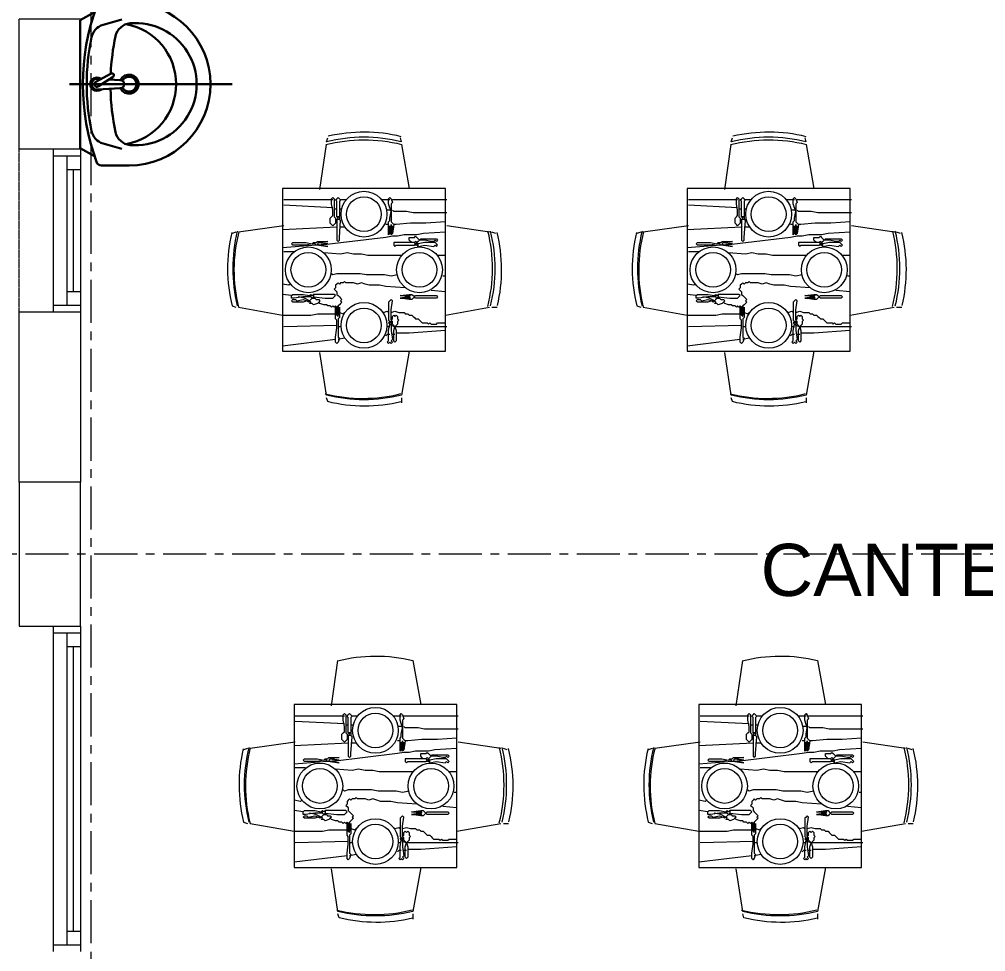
# Model space of a CAD drawing. Header units: millimetres. Extents: x 26027 to 581921, y 7230 to 233891.
# Drawn here: x 465586 to 469147, y 213980 to 217416 of the extents above; entities that cross this region are included whole.
import ezdxf

# ---------------------------------------------------------------- set-up
doc = ezdxf.new("R2010")
doc.units = ezdxf.units.MM
doc.header["$LTSCALE"] = 5
doc.linetypes.add('CENTER', pattern=[50.8, 31.75, -6.35, 6.35, -6.35])
doc.linetypes.add('HIDDEN2', pattern=[0.1875, 0.125, -0.0625])
for name, color, linetype, lineweight in [('Aluminum', 252, 'Continuous', 5), ('GE-ARCHITECTURAL_ELEMENTS', 8, 'Continuous', 30), ('Proj', 252, 'HIDDEN2', 5), ('SANIT', 252, 'Continuous', 5), ('Structure', 252, 'Continuous', 5), ('Walls', 252, 'Continuous', 5)]:
    doc.layers.add(name, color=color, linetype=linetype, lineweight=lineweight)
for name, color, linetype in [('axes', 252, 'Continuous'), ('PDF2_Geometry', 252, 'Continuous'), ('PDF_Text', 252, 'Continuous')]:
    doc.layers.add(name, color=color, linetype=linetype)
doc.styles.add('PDF Arial', font='arial.ttf')

# ---------------------------------------------------------------- blocks, each defined once
blk = doc.blocks.new('lav-manta 60')
at = {"layer": 'GE-ARCHITECTURAL_ELEMENTS'}
for p, q in [((0, 0.04), (0, -0.56)), ((-0.2658, -0.0529), (-0.2358, 0)), ((-0.2358, 0), (0.2358, 0)), ((0.2658, -0.0529), (0.2358, 0)), ((-0.015, -0.1473), (-0.0199, -0.064)), ((0.0274, -0.121), (-0.0078, -0.0673)), ((0.0389, -0.1142), (0.0087, -0.0575)), ((0.0191, -0.077), (0.0199, -0.064)), ((-0.3, -0.0789), (-0.3, -0.18)), ((-0.2185, -0.0841), (-0.2383, -0.1537)), ((0.015, -0.1473), (0.0174, -0.1057)), ((0.2185, -0.0841), (0.2383, -0.1537)), ((0.3, -0.0789), (0.3, -0.18))]:
    blk.add_line(p, q, dxfattribs=at)
for centre, radius, start, end in [((0, -0.8557), 0.8457, 70.1771, 109.8229), ((0, -0.8696), 0.8457, 78.1914, 101.8086), ((-0.28, -0.0789), 0.02, 109.8229, 180), ((-0.1608, -0.1006), 0.06, 101.8086, 164.0794), ((0, -0.0617), 0.025, 320.7474, 220.368), ((0, -0.0617), 0.02, 353.2671, 186.682), ((0, -0.0617), 0.00966, 25.4127, 215.9577), ((0.1608, -0.1006), 0.06, 15.9206, 78.1914), ((0.28, -0.0789), 0.02, 0, 70.1771), ((-0.1645, -0.189), 0.06, 102.0883, 174.8142), ((0, -0.9572), 0.8457, 91.1572, 102.0883), ((0, -0.9572), 0.8457, 88.5486, 88.844), ((0.0332, -0.1176), 0.00666, 210.6852, 30.6852), ((0, -0.9572), 0.8457, 77.9117, 87.4274), ((0.1645, -0.189), 0.06, 5.1858, 77.9117), ((0, -0.1282), 0.2252, 190.6097, 349.3903), ((0, -0.18), 0.035, 115.3106, 64.6894), ((0, -0.18), 0.0275, 117.1496, 62.8504), ((0, -0.1473), 0.015, 180, 0), ((0, -0.18), 0.3, 180, 0), ((0, -0.2039), 0.2252, 174.8142, 5.1858)]:
    blk.add_arc(centre, radius, start, end, dxfattribs=at)

msp = doc.modelspace()

# ---------------------------------------------------------------- linework, layer by layer
at = {"layer": 'Aluminum'}
for p, q in [((465710.8, 216938.3, 0), (465710.8, 216338.3, 0)), ((465810.8, 216938.3, 0), (465810.8, 216338.3, 0)), ((465710.8, 216913.3, 0), (465810.8, 216913.3, 0)), ((465760.8, 216913.3, 0), (465760.8, 216363.3, 0)), ((465760.8, 216863.3, 0), (465810.8, 216863.3, 0)), ((465785.8, 216413.3, 0), (465785.8, 216863.3, 0)), ((465760.8, 216413.3, 0), (465810.8, 216413.3, 0)), ((465710.8, 216363.3, 0), (465810.8, 216363.3, 0)), ((465710.8, 215180.3, 0), (465710.8, 213980.3, 0)), ((465710.8, 215155.3, 0), (465810.8, 215155.3, 0)), ((465760.8, 215155.3, 0), (465760.8, 214005.3, 0)), ((465810.8, 215180.3, 0), (465810.8, 213980.3, 0)), ((465760.8, 215105.3, 0), (465810.8, 215105.3, 0)), ((465785.8, 214055.3, 0), (465785.8, 215105.3, 0)), ((465760.8, 214055.3, 0), (465810.8, 214055.3, 0)), ((465710.8, 214005.3, 0), (465810.8, 214005.3, 0))]:
    msp.add_line(p, q, dxfattribs=at)
at = {"layer": 'axes', "linetype": 'CENTER', "lineweight": 0}
for p, q in [((465850.8, 120285.6, 2.4), (465850.8, 230891.1, 2.4)), ((484308.8, 215445.3, 0), (460683, 215445.3, 0))]:
    msp.add_line(p, q, dxfattribs=at)
at = {"layer": 'PDF2_Geometry', "lineweight": 5, "elevation": -2.4}
for points in [[(466715.5, 216954.5, -0.124036), (466994.1, 216955.4), (467022.7, 216793.4)], [(466989.3, 216979.2), (466993.5, 216964.7, 0.122576), (466717.7, 216964.9), (466722.5, 216979.2)], [(468207.1, 216954.5, -0.124036), (468485.7, 216955.4), (468514.3, 216793.4)], [(468480.9, 216979.2), (468485.1, 216964.7, 0.122576), (468209.3, 216964.9), (468214.1, 216979.2)], [(466368.8, 216630.2, 0.120122), (466369.9, 216359.8), (466384.2, 216355.1)], [(466394.7, 216633.6, 0.124036), (466393.8, 216355.1), (466555.8, 216326.5), (466574.8, 216326.5), (466603.4, 216326.5), (466632, 216326.5), (466660.6, 216326.5), (466684.4, 216331.2), (466713, 216331.2), (466732, 216331.2), (466751.1, 216331.2), (466755.9, 216336), (466760.6, 216331.2), (466765.4, 216336), (466779.7, 216331.2), (466784.4, 216336)], [(467860.4, 216630.2, 0.120122), (467861.5, 216359.8), (467875.8, 216355.1)], [(467886.3, 216633.6, 0.124036), (467885.4, 216355.1), (468047.3, 216326.5), (468066.4, 216326.5), (468095, 216326.5), (468123.6, 216326.5), (468152.2, 216326.5), (468176, 216331.2), (468204.6, 216331.2), (468223.6, 216331.2), (468242.7, 216331.2), (468247.5, 216336), (468252.2, 216331.2), (468257, 216336), (468271.3, 216331.2), (468276, 216336)], [(467022.7, 216193.1), (466994.1, 216031.1, -0.122576), (466717.7, 216031.1), (466693.9, 216188.3)], [(468514.3, 216193.1), (468485.7, 216031.1, -0.122576), (468209.3, 216031.1), (468185.5, 216188.3)], [(466992.9, 216006.2, -0.120122), (466722.5, 216007.3), (466717.7, 216021.6)], [(468484.5, 216006.2, -0.120122), (468214.1, 216007.3), (468209.3, 216021.6)], [(466757.9, 215052.1, -0.124036), (467036.5, 215053), (467065.1, 214891)], [(468249.5, 215052.1, -0.124036), (468528.1, 215053), (468556.7, 214891)], [(466411.2, 214727.9, 0.120122), (466412.3, 214457.5), (466426.6, 214452.7)], [(466437.1, 214731.3, 0.124036), (466436.2, 214452.7), (466598.2, 214424.1), (466617.2, 214424.1), (466645.8, 214424.1), (466674.4, 214424.1), (466703, 214424.1), (466726.8, 214428.9), (466755.4, 214428.9), (466774.4, 214428.9), (466793.5, 214428.9), (466798.3, 214433.7), (466803, 214428.9), (466807.8, 214433.7), (466822.1, 214428.9), (466826.8, 214433.7)], [(467902.8, 214727.9, 0.120122), (467903.9, 214457.5), (467918.2, 214452.7)], [(467928.7, 214731.3, 0.124036), (467927.8, 214452.7), (468089.7, 214424.1), (468108.8, 214424.1), (468137.4, 214424.1), (468166, 214424.1), (468194.6, 214424.1), (468218.4, 214428.9), (468247, 214428.9), (468266, 214428.9), (468285.1, 214428.9), (468289.9, 214433.7), (468294.6, 214428.9), (468299.4, 214433.7), (468313.7, 214428.9), (468318.4, 214433.7)], [(467065.1, 214290.7), (467036.5, 214128.7, -0.122576), (466760.1, 214128.7), (466736.3, 214286)], [(468556.7, 214290.7), (468528.1, 214128.7, -0.122576), (468251.7, 214128.7), (468227.9, 214286)], [(467035.3, 214103.8, -0.120122), (466764.9, 214104.9), (466760.1, 214119.2)], [(468526.9, 214103.8, -0.120122), (468256.5, 214104.9), (468251.7, 214119.2)]]:
    msp.add_lwpolyline(points, format="xyb", dxfattribs=at)
for points in [[(466693.9, 216788.6), (466717.7, 216955.4)], [(468185.5, 216788.6), (468209.3, 216955.4)], [(466755.9, 216679), (466755.9, 216640.9), (466755.9, 216602.8), (466760.6, 216598), (466765.4, 216602.8), (466765.4, 216612.3), (466770.1, 216674.3), (466765.4, 216679), (466755.9, 216679), (466760.6, 216683.8), (466755.9, 216688.6), (466755.9, 216717.2), (466755.9, 216745.7), (466751.1, 216750.5), (466755.9, 216755.3), (466760.6, 216760), (466765.4, 216755.3), (466770.1, 216750.5), (466765.4, 216745.7), (466765.4, 216717.2), (466765.4, 216688.6), (466765.4, 216679)], [(466956, 216755.3), (466951.2, 216760)], [(468247.5, 216679), (468247.5, 216640.9), (468247.5, 216602.8), (468252.2, 216598), (468257, 216602.8), (468257, 216612.3), (468261.7, 216674.3), (468257, 216679), (468247.5, 216679), (468252.2, 216683.8), (468247.5, 216688.6), (468247.5, 216717.2), (468247.5, 216745.7), (468242.7, 216750.5), (468247.5, 216755.3), (468252.2, 216760), (468257, 216755.3), (468261.7, 216750.5), (468257, 216745.7), (468257, 216717.2), (468257, 216688.6), (468257, 216679)], [(468447.6, 216755.3), (468442.8, 216760)], [(466741.6, 216750.5), (466560.5, 216750.5)], [(466741.6, 216721.9), (466560.5, 216731.4)], [(466755.9, 216717.2), (466746.3, 216717.2)], [(466774.9, 216717.2), (466765.4, 216717.2)], [(466789.2, 216750.5), (466770.1, 216750.5)], [(466951.2, 216750.5), (466922.6, 216750.5)], [(467160.8, 216750.5), (466960.7, 216750.5)], [(468233.2, 216750.5), (468052.1, 216750.5)], [(468233.2, 216721.9), (468052.1, 216731.4)], [(468247.5, 216717.2), (468237.9, 216717.2)], [(468266.5, 216717.2), (468257, 216717.2)], [(468280.8, 216750.5), (468261.7, 216750.5)], [(468442.8, 216750.5), (468414.2, 216750.5)], [(468652.4, 216750.5), (468452.3, 216750.5)], [(466765.4, 216688.6), (466755.9, 216688.6), (466765.4, 216688.6)], [(466951.2, 216712.4), (466941.7, 216712.4)], [(467160.8, 216702.9), (467037, 216702.9), (467013.1, 216707.6), (466984.5, 216707.6), (466965.5, 216707.6), (466960.7, 216712.4)], [(468257, 216688.6), (468247.5, 216688.6), (468257, 216688.6)], [(468442.8, 216712.4), (468433.3, 216712.4)], [(468652.4, 216702.9), (468528.6, 216702.9), (468504.7, 216707.6), (468476.1, 216707.6), (468457.1, 216707.6), (468452.3, 216712.4)], [(466560.5, 216655.2), (466393.8, 216631.4)], [(466755.9, 216650.5), (466555.8, 216640.9)], [(466784.4, 216650.5), (466765.4, 216650.5)], [(466946.4, 216660), (466936.9, 216660)], [(467156.1, 216669.5), (467084.6, 216664.7), (467027.4, 216664.7), (466975, 216660), (466965.5, 216660)], [(467318.1, 216631.4), (467160.8, 216655.2)], [(468052.1, 216655.2), (467885.4, 216631.4)], [(468247.5, 216650.5), (468047.3, 216640.9)], [(468276, 216650.5), (468257, 216650.5)], [(468438, 216660), (468428.5, 216660)], [(468647.7, 216669.5), (468576.2, 216664.7), (468519, 216664.7), (468466.6, 216660), (468457.1, 216660)], [(468809.6, 216631.4), (468652.4, 216655.2)], [(466384.2, 216631.4), (466369.9, 216626.6)], [(467156.1, 216631.4), (467075.1, 216626.6), (467051.2, 216621.9), (467022.7, 216621.9), (467003.6, 216621.9), (466979.8, 216617.1), (466960.7, 216617.1), (466936.9, 216612.3), (466698.7, 216583.7)], [(467341.9, 216626.6), (467327.6, 216631.4)], [(467875.8, 216631.4), (467861.5, 216626.6)], [(468647.7, 216631.4), (468566.7, 216626.6), (468542.8, 216621.9), (468514.3, 216621.9), (468495.2, 216621.9), (468471.4, 216617.1), (468452.3, 216617.1), (468428.5, 216612.3), (468190.3, 216583.7)], [(468833.5, 216626.6), (468819.2, 216631.4)], [(466679.6, 216583.7), (466555.8, 216574.2)], [(467046.5, 216588.5), (467041.7, 216593.3), (467003.6, 216593.3), (466965.5, 216593.3), (466965.5, 216583.7), (466970.3, 216579), (466975, 216583.7), (467041.7, 216583.7)], [(467051.2, 216583.7), (467056, 216579), (467079.8, 216583.7), (467113.2, 216579), (467117.9, 216583.7), (467122.7, 216579), (467127.5, 216583.7), (467122.7, 216588.5), (467117.9, 216593.3), (467079.8, 216593.3), (467056, 216588.5), (467051.2, 216593.3)], [(467056, 216579), (467056, 216588.5)], [(468171.2, 216583.7), (468047.3, 216574.2)], [(468538.1, 216588.5), (468533.3, 216593.3), (468495.2, 216593.3), (468457.1, 216593.3), (468457.1, 216583.7), (468461.8, 216579), (468466.6, 216583.7), (468533.3, 216583.7)], [(468542.8, 216583.7), (468547.6, 216579), (468571.4, 216583.7), (468604.8, 216579), (468609.5, 216583.7), (468614.3, 216579), (468619.1, 216583.7), (468614.3, 216588.5), (468609.5, 216593.3), (468571.4, 216593.3), (468547.6, 216588.5), (468542.8, 216593.3)], [(468547.6, 216579), (468547.6, 216588.5)], [(466598.6, 216559.9), (466560.5, 216559.9)], [(466994.1, 216545.6), (466965.5, 216545.6), (466927.4, 216545.6), (466898.8, 216545.6), (466870.2, 216545.6), (466846.4, 216550.4), (466817.8, 216550.4), (466794, 216555.2), (466770.1, 216550.4), (466708.2, 216555.2)], [(467156.1, 216545.6), (467127.5, 216545.6)], [(468090.2, 216559.9), (468052.1, 216559.9)], [(468485.7, 216545.6), (468457.1, 216545.6), (468419, 216545.6), (468390.4, 216545.6), (468361.8, 216545.6), (468338, 216550.4), (468309.4, 216550.4), (468285.6, 216555.2), (468261.7, 216550.4), (468199.8, 216555.2)], [(468647.7, 216545.6), (468619.1, 216545.6)], [(466979.8, 216474.2), (466956, 216469.4), (466932.1, 216474.2), (466913.1, 216474.2), (466884.5, 216474.2), (466865.4, 216474.2), (466841.6, 216478.9), (466822.6, 216478.9), (466803.5, 216478.9), (466784.4, 216478.9), (466774.9, 216478.9), (466755.9, 216478.9), (466741.6, 216474.2), (466736.8, 216478.9)], [(467156.1, 216469.4), (467146.5, 216469.4)], [(468471.4, 216474.2), (468447.6, 216469.4), (468423.7, 216474.2), (468404.7, 216474.2), (468376.1, 216474.2), (468357, 216474.2), (468333.2, 216478.9), (468314.2, 216478.9), (468295.1, 216478.9), (468276, 216478.9), (468266.5, 216478.9), (468247.5, 216478.9), (468233.2, 216474.2), (468228.4, 216478.9)], [(468647.7, 216469.4), (468638.1, 216469.4)], [(466584.3, 216440.8), (466579.6, 216436.1), (466555.8, 216440.8)], [(467008.4, 216426.5), (466936.9, 216431.3), (466913.1, 216436.1), (466894, 216436.1), (466875, 216436.1), (466860.7, 216440.8), (466846.4, 216445.6), (466832.1, 216440.8), (466817.8, 216445.6), (466808.3, 216445.6), (466798.7, 216445.6), (466789.2, 216445.6), (466784.4, 216450.3), (466779.7, 216445.6), (466770.1, 216445.6), (466765.4, 216440.8), (466760.6, 216445.6), (466755.9, 216440.8), (466751.1, 216436.1), (466751.1, 216426.5), (466746.3, 216421.8), (466751.1, 216417), (466755.9, 216412.2), (466755.9, 216402.7), (466760.6, 216397.9), (466765.4, 216393.2), (466770.1, 216388.4), (466774.9, 216383.6), (466770.1, 216378.9), (466774.9, 216374.1), (466770.1, 216369.4), (466765.4, 216364.6), (466760.6, 216359.8), (466755.9, 216355.1), (466751.1, 216359.8), (466746.3, 216355.1), (466741.6, 216359.8), (466736.8, 216355.1), (466732, 216359.8), (466722.5, 216359.8), (466717.7, 216364.6), (466708.2, 216364.6), (466693.9, 216369.4), (466689.2, 216374.1)], [(468075.9, 216440.8), (468071.2, 216436.1), (468047.3, 216440.8)], [(468500, 216426.5), (468428.5, 216431.3), (468404.7, 216436.1), (468385.6, 216436.1), (468366.6, 216436.1), (468352.3, 216440.8), (468338, 216445.6), (468323.7, 216440.8), (468309.4, 216445.6), (468299.9, 216445.6), (468290.3, 216445.6), (468280.8, 216445.6), (468276, 216450.3), (468271.3, 216445.6), (468261.7, 216445.6), (468257, 216440.8), (468252.2, 216445.6), (468247.5, 216440.8), (468242.7, 216436.1), (468242.7, 216426.5), (468237.9, 216421.8), (468242.7, 216417), (468247.5, 216412.2), (468247.5, 216402.7), (468252.2, 216397.9), (468257, 216393.2), (468261.7, 216388.4), (468266.5, 216383.6), (468261.7, 216378.9), (468266.5, 216374.1), (468261.7, 216369.4), (468257, 216364.6), (468252.2, 216359.8), (468247.5, 216355.1), (468242.7, 216359.8), (468237.9, 216355.1), (468233.2, 216359.8), (468228.4, 216355.1), (468223.6, 216359.8), (468214.1, 216359.8), (468209.3, 216364.6), (468199.8, 216364.6), (468185.5, 216369.4), (468180.8, 216374.1)], [(466589.1, 216397.9), (466555.8, 216402.7)], [(466655.8, 216397.9), (466660.6, 216393.2), (466660.6, 216402.7)], [(466670.1, 216393.2), (466713, 216388.4), (466741.6, 216388.4), (466746.3, 216393.2), (466751.1, 216397.9), (466746.3, 216402.7), (466736.8, 216402.7), (466670.1, 216402.7)], [(467156.1, 216412.2), (467103.7, 216417)], [(468080.7, 216397.9), (468047.3, 216402.7)], [(468147.4, 216397.9), (468152.2, 216393.2), (468152.2, 216402.7)], [(468161.7, 216393.2), (468204.6, 216388.4), (468233.2, 216388.4), (468237.9, 216393.2), (468242.7, 216397.9), (468237.9, 216402.7), (468228.4, 216402.7), (468161.7, 216402.7)], [(468647.7, 216412.2), (468595.3, 216417)], [(466655.8, 216378.9), (466636.7, 216388.4), (466612.9, 216393.2)], [(466960.7, 216302.7), (466956, 216307.4), (466960.7, 216312.2), (466960.7, 216321.7), (466965.5, 216326.5), (466970.3, 216321.7), (466975, 216326.5), (466979.8, 216321.7), (466979.8, 216312.2), (466984.5, 216307.4), (466979.8, 216302.7), (466979.8, 216293.1), (466975, 216288.4), (466970.3, 216283.6), (466975, 216269.3), (466975, 216240.7), (466975, 216231.2), (466970.3, 216226.4), (466965.5, 216231.2), (466965.5, 216240.7), (466965.5, 216269.3), (466970.3, 216283.6), (466965.5, 216288.4), (466960.7, 216293.1), (466960.7, 216302.7), (466956, 216307.4), (466956, 216345.5), (466960.7, 216378.9), (466956, 216383.6), (466951.2, 216378.9), (466946.4, 216374.1), (466946.4, 216307.4), (466951.2, 216302.7), (466960.7, 216302.7), (466956, 216297.9), (466956, 216288.4), (466956, 216269.3), (466960.7, 216236), (466956, 216231.2), (466960.7, 216226.4), (466956, 216221.7), (466951.2, 216226.4), (466946.4, 216221.7), (466941.7, 216226.4), (466946.4, 216231.2), (466946.4, 216269.3), (466951.2, 216293.1), (466946.4, 216297.9)], [(468147.4, 216378.9), (468128.3, 216388.4), (468104.5, 216393.2)], [(468452.3, 216302.7), (468447.6, 216307.4), (468452.3, 216312.2), (468452.3, 216321.7), (468457.1, 216326.5), (468461.8, 216321.7), (468466.6, 216326.5), (468471.4, 216321.7), (468471.4, 216312.2), (468476.1, 216307.4), (468471.4, 216302.7), (468471.4, 216293.1), (468466.6, 216288.4), (468461.8, 216283.6), (468466.6, 216269.3), (468466.6, 216240.7), (468466.6, 216231.2), (468461.8, 216226.4), (468457.1, 216231.2), (468457.1, 216240.7), (468457.1, 216269.3), (468461.8, 216283.6), (468457.1, 216288.4), (468452.3, 216293.1), (468452.3, 216302.7), (468447.6, 216307.4), (468447.6, 216345.5), (468452.3, 216378.9), (468447.6, 216383.6), (468442.8, 216378.9), (468438, 216374.1), (468438, 216307.4), (468442.8, 216302.7), (468452.3, 216302.7), (468447.6, 216297.9), (468447.6, 216288.4), (468447.6, 216269.3), (468452.3, 216236), (468447.6, 216231.2), (468452.3, 216226.4), (468447.6, 216221.7), (468442.8, 216226.4), (468438, 216221.7), (468433.3, 216226.4), (468438, 216231.2), (468438, 216269.3), (468442.8, 216293.1), (468438, 216297.9)], [(466755.9, 216221.7), (466751.1, 216226.4), (466751.1, 216236), (466751.1, 216245.5), (466755.9, 216278.8), (466755.9, 216297.9), (466755.9, 216307.4), (466751.1, 216312.2), (466751.1, 216321.7), (466751.1, 216359.8), (466755.9, 216326.5), (466755.9, 216355.1), (466755.9, 216326.5), (466760.6, 216321.7), (466760.6, 216359.8), (466765.4, 216326.5), (466765.4, 216355.1), (466765.4, 216326.5), (466765.4, 216316.9), (466760.6, 216312.2), (466760.6, 216302.7), (466760.6, 216274.1), (466760.6, 216245.5), (466765.4, 216240.7), (466760.6, 216226.4), (466755.9, 216221.7), (466760.6, 216226.4)], [(466922.6, 216340.8), (466927.4, 216336), (466941.7, 216340.8), (466946.4, 216336)], [(466956, 216336), (466970.3, 216340.8), (466984.5, 216336), (466994.1, 216336), (467003.6, 216336), (467008.4, 216331.2), (467017.9, 216331.2), (467022.7, 216326.5), (467032.2, 216326.5), (467037, 216321.7), (467041.7, 216316.9), (467046.5, 216312.2), (467056, 216312.2), (467060.8, 216307.4), (467065.5, 216302.7), (467070.3, 216297.9), (467079.8, 216297.9), (467089.4, 216297.9), (467094.1, 216293.1), (467098.9, 216297.9), (467103.7, 216293.1), (467113.2, 216293.1), (467122.7, 216293.1), (467127.5, 216297.9), (467156.1, 216297.9)], [(467156.1, 216326.5), (467318.1, 216355.1)], [(467327.6, 216355.1), (467346.6, 216355.1)], [(468247.5, 216221.7), (468242.7, 216226.4), (468242.7, 216236), (468242.7, 216245.5), (468247.5, 216278.8), (468247.5, 216297.9), (468247.5, 216307.4), (468242.7, 216312.2), (468242.7, 216321.7), (468242.7, 216359.8), (468247.5, 216326.5), (468247.5, 216355.1), (468247.5, 216326.5), (468252.2, 216321.7), (468252.2, 216359.8), (468257, 216326.5), (468257, 216355.1), (468257, 216326.5), (468257, 216316.9), (468252.2, 216312.2), (468252.2, 216302.7), (468252.2, 216274.1), (468252.2, 216245.5), (468257, 216240.7), (468252.2, 216226.4), (468247.5, 216221.7), (468252.2, 216226.4)], [(468414.2, 216340.8), (468419, 216336), (468433.3, 216340.8), (468438, 216336)], [(468447.6, 216336), (468461.8, 216340.8), (468476.1, 216336), (468485.7, 216336), (468495.2, 216336), (468500, 216331.2), (468509.5, 216331.2), (468514.3, 216326.5), (468523.8, 216326.5), (468528.6, 216321.7), (468533.3, 216316.9), (468538.1, 216312.2), (468547.6, 216312.2), (468552.4, 216307.4), (468557.1, 216302.7), (468561.9, 216297.9), (468571.4, 216297.9), (468581, 216297.9), (468585.7, 216293.1), (468590.5, 216297.9), (468595.3, 216293.1), (468604.8, 216293.1), (468614.3, 216293.1), (468619.1, 216297.9), (468647.7, 216297.9)], [(468647.7, 216326.5), (468809.6, 216355.1)], [(468819.2, 216355.1), (468838.2, 216355.1)], [(466956, 216297.9), (466946.4, 216297.9), (466951.2, 216302.7)], [(467160.8, 216283.6), (466970.3, 216283.6), (466956, 216288.4), (466951.2, 216293.1)], [(468447.6, 216297.9), (468438, 216297.9), (468442.8, 216302.7)], [(468652.4, 216283.6), (468461.8, 216283.6), (468447.6, 216288.4), (468442.8, 216293.1)], [(466755.9, 216288.4), (466560.5, 216283.6)], [(466770.1, 216283.6), (466760.6, 216283.6)], [(466951.2, 216255), (466941.7, 216255), (466936.9, 216250.2)], [(466951.2, 216283.6), (466941.7, 216283.6)], [(466970.3, 216255), (466960.7, 216255)], [(467156.1, 216269.3), (467022.7, 216259.8), (466994.1, 216259.8), (466975, 216259.8)], [(468247.5, 216288.4), (468052.1, 216283.6)], [(468261.7, 216283.6), (468252.2, 216283.6)], [(468442.8, 216255), (468433.3, 216255), (468428.5, 216250.2)], [(468442.8, 216283.6), (468433.3, 216283.6)], [(468461.8, 216255), (468452.3, 216255)], [(468647.7, 216269.3), (468514.3, 216259.8), (468485.7, 216259.8), (468466.6, 216259.8)], [(466751.1, 216236), (466555.8, 216212.1)], [(466784.4, 216240.7), (466760.6, 216236)], [(468242.7, 216236), (468047.3, 216212.1)], [(468276, 216240.7), (468252.2, 216236)], [(466994.1, 216021.6), (466994.1, 216002.5)], [(468485.7, 216021.6), (468485.7, 216002.5)], [(466736.3, 214886.3), (466760.1, 215053)], [(468227.9, 214886.3), (468251.7, 215053)], [(466784, 214848.2), (466602.9, 214848.2)], [(466784, 214819.6), (466602.9, 214829.1)], [(466798.3, 214776.7), (466798.3, 214738.6), (466798.3, 214700.5), (466803, 214695.7), (466807.8, 214700.5), (466807.8, 214710), (466812.5, 214771.9), (466807.8, 214776.7), (466798.3, 214776.7), (466803, 214781.5), (466798.3, 214786.2), (466798.3, 214814.8), (466798.3, 214843.4), (466793.5, 214848.2), (466798.3, 214852.9), (466803, 214857.7), (466807.8, 214852.9), (466812.5, 214848.2), (466807.8, 214843.4), (466807.8, 214814.8), (466807.8, 214786.2), (466807.8, 214776.7)], [(466831.6, 214848.2), (466812.5, 214848.2)], [(466993.6, 214848.2), (466965, 214848.2)], [(466998.4, 214852.9), (466993.6, 214857.7)], [(467203.2, 214848.2), (467003.1, 214848.2)], [(468275.6, 214848.2), (468094.5, 214848.2)], [(468275.6, 214819.6), (468094.5, 214829.1)], [(468289.9, 214776.7), (468289.9, 214738.6), (468289.9, 214700.5), (468294.6, 214695.7), (468299.4, 214700.5), (468299.4, 214710), (468304.1, 214771.9), (468299.4, 214776.7), (468289.9, 214776.7), (468294.6, 214781.5), (468289.9, 214786.2), (468289.9, 214814.8), (468289.9, 214843.4), (468285.1, 214848.2), (468289.9, 214852.9), (468294.6, 214857.7), (468299.4, 214852.9), (468304.1, 214848.2), (468299.4, 214843.4), (468299.4, 214814.8), (468299.4, 214786.2), (468299.4, 214776.7)], [(468323.2, 214848.2), (468304.1, 214848.2)], [(468485.2, 214848.2), (468456.6, 214848.2)], [(468490, 214852.9), (468485.2, 214857.7)], [(468694.8, 214848.2), (468494.7, 214848.2)], [(466798.3, 214814.8), (466788.7, 214814.8)], [(466817.3, 214814.8), (466807.8, 214814.8)], [(466993.6, 214810), (466984.1, 214810)], [(467203.2, 214800.5), (467079.4, 214800.5), (467055.5, 214805.3), (467026.9, 214805.3), (467007.9, 214805.3), (467003.1, 214810)], [(468289.9, 214814.8), (468280.3, 214814.8)], [(468308.9, 214814.8), (468299.4, 214814.8)], [(468485.2, 214810), (468475.7, 214810)], [(468694.8, 214800.5), (468570.9, 214800.5), (468547.1, 214805.3), (468518.5, 214805.3), (468499.5, 214805.3), (468494.7, 214810)], [(466807.8, 214786.2), (466798.3, 214786.2), (466807.8, 214786.2)], [(466988.8, 214757.6), (466979.3, 214757.6)], [(467198.5, 214767.2), (467127, 214762.4), (467069.8, 214762.4), (467017.4, 214757.6), (467007.9, 214757.6)], [(468299.4, 214786.2), (468289.9, 214786.2), (468299.4, 214786.2)], [(468480.4, 214757.6), (468470.9, 214757.6)], [(468690.1, 214767.2), (468618.6, 214762.4), (468561.4, 214762.4), (468509, 214757.6), (468499.5, 214757.6)], [(466426.6, 214729), (466412.3, 214724.3)], [(466602.9, 214752.9), (466436.2, 214729)], [(466798.3, 214748.1), (466598.2, 214738.6)], [(467198.5, 214729), (467117.5, 214724.3), (467093.6, 214719.5), (467065.1, 214719.5), (467046, 214719.5), (467022.2, 214714.8), (467003.1, 214714.8), (466979.3, 214710), (466741.1, 214681.4)], [(466826.8, 214748.1), (466807.8, 214748.1)], [(467360.4, 214729), (467203.2, 214752.9)], [(467384.3, 214724.3), (467370, 214729)], [(467918.2, 214729), (467903.9, 214724.3)], [(468094.5, 214752.9), (467927.8, 214729)], [(468289.9, 214748.1), (468089.7, 214738.6)], [(468690.1, 214729), (468609.1, 214724.3), (468585.2, 214719.5), (468556.7, 214719.5), (468537.6, 214719.5), (468513.8, 214714.8), (468494.7, 214714.8), (468470.9, 214710), (468232.7, 214681.4)], [(468318.4, 214748.1), (468299.4, 214748.1)], [(468852, 214729), (468694.8, 214752.9)], [(468875.9, 214724.3), (468861.6, 214729)], [(467088.9, 214686.2), (467084.1, 214690.9), (467046, 214690.9), (467007.9, 214690.9), (467007.9, 214681.4), (467012.7, 214676.6), (467017.4, 214681.4), (467084.1, 214681.4)], [(467093.6, 214681.4), (467098.4, 214676.6), (467122.2, 214681.4), (467155.6, 214676.6), (467160.3, 214681.4), (467165.1, 214676.6), (467169.9, 214681.4), (467165.1, 214686.2), (467160.3, 214690.9), (467122.2, 214690.9), (467098.4, 214686.2), (467093.6, 214690.9)], [(467098.4, 214676.6), (467098.4, 214686.2)], [(468580.5, 214686.2), (468575.7, 214690.9), (468537.6, 214690.9), (468499.5, 214690.9), (468499.5, 214681.4), (468504.2, 214676.6), (468509, 214681.4), (468575.7, 214681.4)], [(468585.2, 214681.4), (468590, 214676.6), (468613.8, 214681.4), (468647.2, 214676.6), (468651.9, 214681.4), (468656.7, 214676.6), (468661.5, 214681.4), (468656.7, 214686.2), (468651.9, 214690.9), (468613.8, 214690.9), (468590, 214686.2), (468585.2, 214690.9)], [(468590, 214676.6), (468590, 214686.2)], [(466722, 214681.4), (466598.2, 214671.9)], [(466641, 214657.6), (466602.9, 214657.6)], [(467036.5, 214643.3), (467007.9, 214643.3), (466969.8, 214643.3), (466941.2, 214643.3), (466912.6, 214643.3), (466888.8, 214648.1), (466860.2, 214648.1), (466836.4, 214652.8), (466812.5, 214648.1), (466750.6, 214652.8)], [(468213.6, 214681.4), (468089.7, 214671.9)], [(468132.6, 214657.6), (468094.5, 214657.6)], [(468528.1, 214643.3), (468499.5, 214643.3), (468461.4, 214643.3), (468432.8, 214643.3), (468404.2, 214643.3), (468380.4, 214648.1), (468351.8, 214648.1), (468328, 214652.8), (468304.1, 214648.1), (468242.2, 214652.8)], [(467198.5, 214643.3), (467169.9, 214643.3)], [(468690.1, 214643.3), (468661.5, 214643.3)], [(467050.8, 214524.2), (466979.3, 214528.9), (466955.5, 214533.7), (466936.4, 214533.7), (466917.4, 214533.7), (466903.1, 214538.5), (466888.8, 214543.2), (466874.5, 214538.5), (466860.2, 214543.2), (466850.7, 214543.2), (466841.1, 214543.2), (466831.6, 214543.2), (466826.8, 214548), (466822.1, 214543.2), (466812.5, 214543.2), (466807.8, 214538.5), (466803, 214543.2), (466798.3, 214538.5), (466793.5, 214533.7), (466793.5, 214524.2), (466788.7, 214519.4), (466793.5, 214514.7), (466798.3, 214509.9), (466798.3, 214500.4), (466803, 214495.6), (466807.8, 214490.8), (466812.5, 214486.1), (466817.3, 214481.3), (466812.5, 214476.5), (466817.3, 214471.8), (466812.5, 214467), (466807.8, 214462.2), (466803, 214457.5), (466798.3, 214452.7), (466793.5, 214457.5), (466788.7, 214452.7), (466784, 214457.5), (466779.2, 214452.7), (466774.4, 214457.5), (466764.9, 214457.5), (466760.1, 214462.2), (466750.6, 214462.2), (466736.3, 214467), (466731.6, 214471.8)], [(467022.2, 214571.8), (466998.4, 214567.1), (466974.5, 214571.8), (466955.5, 214571.8), (466926.9, 214571.8), (466907.8, 214571.8), (466884, 214576.6), (466865, 214576.6), (466845.9, 214576.6), (466826.8, 214576.6), (466817.3, 214576.6), (466798.3, 214576.6), (466784, 214571.8), (466779.2, 214576.6)], [(467198.5, 214567.1), (467188.9, 214567.1)], [(468542.4, 214524.2), (468470.9, 214528.9), (468447.1, 214533.7), (468428, 214533.7), (468409, 214533.7), (468394.7, 214538.5), (468380.4, 214543.2), (468366.1, 214538.5), (468351.8, 214543.2), (468342.3, 214543.2), (468332.7, 214543.2), (468323.2, 214543.2), (468318.4, 214548), (468313.7, 214543.2), (468304.1, 214543.2), (468299.4, 214538.5), (468294.6, 214543.2), (468289.9, 214538.5), (468285.1, 214533.7), (468285.1, 214524.2), (468280.3, 214519.4), (468285.1, 214514.7), (468289.9, 214509.9), (468289.9, 214500.4), (468294.6, 214495.6), (468299.4, 214490.8), (468304.1, 214486.1), (468308.9, 214481.3), (468304.1, 214476.5), (468308.9, 214471.8), (468304.1, 214467), (468299.4, 214462.2), (468294.6, 214457.5), (468289.9, 214452.7), (468285.1, 214457.5), (468280.3, 214452.7), (468275.6, 214457.5), (468270.8, 214452.7), (468266, 214457.5), (468256.5, 214457.5), (468251.7, 214462.2), (468242.2, 214462.2), (468227.9, 214467), (468223.1, 214471.8)], [(468513.8, 214571.8), (468490, 214567.1), (468466.1, 214571.8), (468447.1, 214571.8), (468418.5, 214571.8), (468399.4, 214571.8), (468375.6, 214576.6), (468356.6, 214576.6), (468337.5, 214576.6), (468318.4, 214576.6), (468308.9, 214576.6), (468289.9, 214576.6), (468275.6, 214571.8), (468270.8, 214576.6)], [(468690.1, 214567.1), (468680.5, 214567.1)], [(466626.7, 214538.5), (466622, 214533.7), (466598.2, 214538.5)], [(467198.5, 214509.9), (467146.1, 214514.7)], [(468118.3, 214538.5), (468113.6, 214533.7), (468089.7, 214538.5)], [(468690.1, 214509.9), (468637.6, 214514.7)], [(466631.5, 214495.6), (466598.2, 214500.4)], [(466698.2, 214476.5), (466679.1, 214486.1), (466655.3, 214490.8)], [(466698.2, 214495.6), (466703, 214490.8), (466703, 214500.4)], [(466712.5, 214490.8), (466755.4, 214486.1), (466784, 214486.1), (466788.7, 214490.8), (466793.5, 214495.6), (466788.7, 214500.4), (466779.2, 214500.4), (466712.5, 214500.4)], [(467003.1, 214400.3), (466998.4, 214405.1), (467003.1, 214409.8), (467003.1, 214419.4), (467007.9, 214424.1), (467012.7, 214419.4), (467017.4, 214424.1), (467022.2, 214419.4), (467022.2, 214409.8), (467026.9, 214405.1), (467022.2, 214400.3), (467022.2, 214390.8), (467017.4, 214386), (467012.7, 214381.2), (467017.4, 214367), (467017.4, 214338.4), (467017.4, 214328.8), (467012.7, 214324.1), (467007.9, 214328.8), (467007.9, 214338.4), (467007.9, 214367), (467012.7, 214381.2), (467007.9, 214386), (467003.1, 214390.8), (467003.1, 214400.3), (466998.4, 214405.1), (466998.4, 214443.2), (467003.1, 214476.5), (466998.4, 214481.3), (466993.6, 214476.5), (466988.8, 214471.8), (466988.8, 214405.1), (466993.6, 214400.3), (467003.1, 214400.3), (466998.4, 214395.5), (466998.4, 214386), (466998.4, 214367), (467003.1, 214333.6), (466998.4, 214328.8), (467003.1, 214324.1), (466998.4, 214319.3), (466993.6, 214324.1), (466988.8, 214319.3), (466984.1, 214324.1), (466988.8, 214328.8), (466988.8, 214367), (466993.6, 214390.8), (466988.8, 214395.5)], [(468123.1, 214495.6), (468089.7, 214500.4)], [(468189.8, 214476.5), (468170.7, 214486.1), (468146.9, 214490.8)], [(468189.8, 214495.6), (468194.6, 214490.8), (468194.6, 214500.4)], [(468204.1, 214490.8), (468247, 214486.1), (468275.6, 214486.1), (468280.3, 214490.8), (468285.1, 214495.6), (468280.3, 214500.4), (468270.8, 214500.4), (468204.1, 214500.4)], [(468494.7, 214400.3), (468490, 214405.1), (468494.7, 214409.8), (468494.7, 214419.4), (468499.5, 214424.1), (468504.2, 214419.4), (468509, 214424.1), (468513.8, 214419.4), (468513.8, 214409.8), (468518.5, 214405.1), (468513.8, 214400.3), (468513.8, 214390.8), (468509, 214386), (468504.2, 214381.2), (468509, 214367), (468509, 214338.4), (468509, 214328.8), (468504.2, 214324.1), (468499.5, 214328.8), (468499.5, 214338.4), (468499.5, 214367), (468504.2, 214381.2), (468499.5, 214386), (468494.7, 214390.8), (468494.7, 214400.3), (468490, 214405.1), (468490, 214443.2), (468494.7, 214476.5), (468490, 214481.3), (468485.2, 214476.5), (468480.4, 214471.8), (468480.4, 214405.1), (468485.2, 214400.3), (468494.7, 214400.3), (468490, 214395.5), (468490, 214386), (468490, 214367), (468494.7, 214333.6), (468490, 214328.8), (468494.7, 214324.1), (468490, 214319.3), (468485.2, 214324.1), (468480.4, 214319.3), (468475.7, 214324.1), (468480.4, 214328.8), (468480.4, 214367), (468485.2, 214390.8), (468480.4, 214395.5)], [(466798.3, 214319.3), (466793.5, 214324.1), (466793.5, 214333.6), (466793.5, 214343.1), (466798.3, 214376.5), (466798.3, 214395.5), (466798.3, 214405.1), (466793.5, 214409.8), (466793.5, 214419.4), (466793.5, 214457.5), (466798.3, 214424.1), (466798.3, 214452.7), (466798.3, 214424.1), (466803, 214419.4), (466803, 214457.5), (466807.8, 214424.1), (466807.8, 214452.7), (466807.8, 214424.1), (466807.8, 214414.6), (466803, 214409.8), (466803, 214400.3), (466803, 214371.7), (466803, 214343.1), (466807.8, 214338.4), (466803, 214324.1), (466798.3, 214319.3), (466803, 214324.1)], [(466965, 214438.4), (466969.8, 214433.7), (466984.1, 214438.4), (466988.8, 214433.7)], [(466998.4, 214433.7), (467012.7, 214438.4), (467026.9, 214433.7), (467036.5, 214433.7), (467046, 214433.7), (467050.8, 214428.9), (467060.3, 214428.9), (467065.1, 214424.1), (467074.6, 214424.1), (467079.4, 214419.4), (467084.1, 214414.6), (467088.9, 214409.8), (467098.4, 214409.8), (467103.2, 214405.1), (467107.9, 214400.3), (467112.7, 214395.5), (467122.2, 214395.5), (467131.8, 214395.5), (467136.5, 214390.8), (467141.3, 214395.5), (467146.1, 214390.8), (467155.6, 214390.8), (467165.1, 214390.8), (467169.9, 214395.5), (467198.5, 214395.5)], [(467198.5, 214424.1), (467360.4, 214452.7)], [(467370, 214452.7), (467389, 214452.7)], [(468289.9, 214319.3), (468285.1, 214324.1), (468285.1, 214333.6), (468285.1, 214343.1), (468289.9, 214376.5), (468289.9, 214395.5), (468289.9, 214405.1), (468285.1, 214409.8), (468285.1, 214419.4), (468285.1, 214457.5), (468289.9, 214424.1), (468289.9, 214452.7), (468289.9, 214424.1), (468294.6, 214419.4), (468294.6, 214457.5), (468299.4, 214424.1), (468299.4, 214452.7), (468299.4, 214424.1), (468299.4, 214414.6), (468294.6, 214409.8), (468294.6, 214400.3), (468294.6, 214371.7), (468294.6, 214343.1), (468299.4, 214338.4), (468294.6, 214324.1), (468289.9, 214319.3), (468294.6, 214324.1)], [(468456.6, 214438.4), (468461.4, 214433.7), (468475.7, 214438.4), (468480.4, 214433.7)], [(468490, 214433.7), (468504.2, 214438.4), (468518.5, 214433.7), (468528.1, 214433.7), (468537.6, 214433.7), (468542.4, 214428.9), (468551.9, 214428.9), (468556.7, 214424.1), (468566.2, 214424.1), (468570.9, 214419.4), (468575.7, 214414.6), (468580.5, 214409.8), (468590, 214409.8), (468594.8, 214405.1), (468599.5, 214400.3), (468604.3, 214395.5), (468613.8, 214395.5), (468623.4, 214395.5), (468628.1, 214390.8), (468632.9, 214395.5), (468637.6, 214390.8), (468647.2, 214390.8), (468656.7, 214390.8), (468661.5, 214395.5), (468690.1, 214395.5)], [(468690.1, 214424.1), (468852, 214452.7)], [(468861.6, 214452.7), (468880.6, 214452.7)], [(466798.3, 214386), (466602.9, 214381.2)], [(466812.5, 214381.2), (466803, 214381.2)], [(466993.6, 214381.2), (466984.1, 214381.2)], [(466998.4, 214395.5), (466988.8, 214395.5), (466993.6, 214400.3)], [(467203.2, 214381.2), (467012.7, 214381.2), (466998.4, 214386), (466993.6, 214390.8)], [(467198.5, 214367), (467065.1, 214357.4), (467036.5, 214357.4), (467017.4, 214357.4)], [(468289.9, 214386), (468094.5, 214381.2)], [(468304.1, 214381.2), (468294.6, 214381.2)], [(468485.2, 214381.2), (468475.7, 214381.2)], [(468490, 214395.5), (468480.4, 214395.5), (468485.2, 214400.3)], [(468694.8, 214381.2), (468504.2, 214381.2), (468490, 214386), (468485.2, 214390.8)], [(468690.1, 214367), (468556.7, 214357.4), (468528.1, 214357.4), (468509, 214357.4)], [(466793.5, 214333.6), (466598.2, 214309.8)], [(466826.8, 214338.4), (466803, 214333.6)], [(466993.6, 214352.7), (466984.1, 214352.7), (466979.3, 214347.9)], [(467012.7, 214352.7), (467003.1, 214352.7)], [(468285.1, 214333.6), (468089.7, 214309.8)], [(468318.4, 214338.4), (468294.6, 214333.6)], [(468485.2, 214352.7), (468475.7, 214352.7), (468470.9, 214347.9)], [(468504.2, 214352.7), (468494.7, 214352.7)], [(467036.5, 214119.2), (467036.5, 214100.2)], [(468528.1, 214119.2), (468528.1, 214100.2)]]:
    msp.add_lwpolyline(points, dxfattribs=at)
for points in [[(466555.8, 216793.4), (466555.8, 216193.1), (467156.1, 216193.1), (467156.1, 216793.4)], [(468047.3, 216793.4), (468047.3, 216193.1), (468647.7, 216193.1), (468647.7, 216793.4)], [(466732, 216683.8), (466736.8, 216688.6), (466741.6, 216693.3), (466741.6, 216702.9), (466741.6, 216712.4), (466736.8, 216736.2), (466736.8, 216745.7), (466736.8, 216755.3), (466741.6, 216760), (466746.3, 216755.3), (466746.3, 216745.7), (466746.3, 216736.2), (466746.3, 216717.2), (466746.3, 216698.1), (466746.3, 216688.6), (466751.1, 216683.8), (466751.1, 216674.3), (466751.1, 216664.7), (466746.3, 216660), (466741.6, 216655.2), (466736.8, 216660), (466732, 216664.7), (466732, 216674.3)], [(466951.2, 216655.2), (466951.2, 216626.6), (466946.4, 216621.9), (466946.4, 216660), (466946.4, 216669.5), (466951.2, 216674.3), (466951.2, 216683.8), (466956, 216707.6), (466946.4, 216736.2), (466946.4, 216745.7), (466946.4, 216755.3), (466951.2, 216760), (466956, 216755.3), (466960.7, 216741), (466956, 216736.2), (466956, 216707.6), (466956, 216679), (466956, 216669.5), (466960.7, 216664.7), (466965.5, 216660), (466960.7, 216626.6), (466960.7, 216655.2), (466960.7, 216626.6), (466956, 216621.9), (466956, 216660), (466951.2, 216626.6)], [(468223.6, 216683.8), (468228.4, 216688.6), (468233.2, 216693.3), (468233.2, 216702.9), (468233.2, 216712.4), (468228.4, 216736.2), (468228.4, 216745.7), (468228.4, 216755.3), (468233.2, 216760), (468237.9, 216755.3), (468237.9, 216745.7), (468237.9, 216736.2), (468237.9, 216717.2), (468237.9, 216698.1), (468237.9, 216688.6), (468242.7, 216683.8), (468242.7, 216674.3), (468242.7, 216664.7), (468237.9, 216660), (468233.2, 216655.2), (468228.4, 216660), (468223.6, 216664.7), (468223.6, 216674.3)], [(468442.8, 216655.2), (468442.8, 216626.6), (468438, 216621.9), (468438, 216660), (468438, 216669.5), (468442.8, 216674.3), (468442.8, 216683.8), (468447.6, 216707.6), (468438, 216736.2), (468438, 216745.7), (468438, 216755.3), (468442.8, 216760), (468447.6, 216755.3), (468452.3, 216741), (468447.6, 216736.2), (468447.6, 216707.6), (468447.6, 216679), (468447.6, 216669.5), (468452.3, 216664.7), (468457.1, 216660), (468452.3, 216626.6), (468452.3, 216655.2), (468452.3, 216626.6), (468447.6, 216621.9), (468447.6, 216660), (468442.8, 216626.6)], [(467046.5, 216617.1), (467051.2, 216612.3), (467056, 216607.6), (467060.8, 216602.8), (467065.5, 216607.6), (467084.6, 216607.6), (467103.7, 216607.6), (467113.2, 216607.6), (467122.7, 216607.6), (467127.5, 216602.8), (467122.7, 216598), (467117.9, 216602.8), (467113.2, 216598), (467103.7, 216598), (467079.8, 216602.8), (467070.3, 216602.8), (467060.8, 216602.8), (467056, 216598), (467051.2, 216593.3), (467046.5, 216598), (467041.7, 216593.3), (467032.2, 216593.3), (467027.4, 216598), (467022.7, 216602.8), (467022.7, 216612.3), (467032.2, 216612.3), (467041.7, 216612.3)], [(468538.1, 216617.1), (468542.8, 216612.3), (468547.6, 216607.6), (468552.4, 216602.8), (468557.1, 216607.6), (468576.2, 216607.6), (468595.3, 216607.6), (468604.8, 216607.6), (468614.3, 216607.6), (468619.1, 216602.8), (468614.3, 216598), (468609.5, 216602.8), (468604.8, 216598), (468595.3, 216598), (468571.4, 216602.8), (468561.9, 216602.8), (468552.4, 216602.8), (468547.6, 216598), (468542.8, 216593.3), (468538.1, 216598), (468533.3, 216593.3), (468523.8, 216593.3), (468519, 216598), (468514.3, 216602.8), (468514.3, 216612.3), (468523.8, 216612.3), (468533.3, 216612.3)], [(466589.1, 216588.5), (466593.9, 216593.3), (466603.4, 216593.3), (466612.9, 216593.3), (466641.5, 216593.3), (466665.3, 216588.5), (466641.5, 216583.7), (466612.9, 216583.7), (466603.4, 216583.7), (466593.9, 216583.7)], [(466679.6, 216583.7), (466674.9, 216588.5), (466665.3, 216588.5), (466670.1, 216593.3), (466679.6, 216593.3), (466684.4, 216598), (466693.9, 216598), (466722.5, 216598), (466689.2, 216593.3), (466722.5, 216588.5), (466689.2, 216583.7), (466722.5, 216579), (466689.2, 216583.7)], [(466689.2, 216583.7), (466722.5, 216588.5), (466689.2, 216593.3), (466684.4, 216588.5)], [(467051.2, 216583.7), (467041.7, 216583.7), (467046.5, 216588.5), (467051.2, 216593.3)], [(468080.7, 216588.5), (468085.5, 216593.3), (468095, 216593.3), (468104.5, 216593.3), (468133.1, 216593.3), (468156.9, 216588.5), (468133.1, 216583.7), (468104.5, 216583.7), (468095, 216583.7), (468085.5, 216583.7)], [(468171.2, 216583.7), (468166.5, 216588.5), (468156.9, 216588.5), (468161.7, 216593.3), (468171.2, 216593.3), (468176, 216598), (468185.5, 216598), (468214.1, 216598), (468180.8, 216593.3), (468214.1, 216588.5), (468180.8, 216583.7), (468214.1, 216579), (468180.8, 216583.7)], [(468180.8, 216583.7), (468214.1, 216588.5), (468180.8, 216593.3), (468176, 216588.5)], [(468542.8, 216583.7), (468533.3, 216583.7), (468538.1, 216588.5), (468542.8, 216593.3)], [(466665.3, 216397.9), (466670.1, 216402.7), (466670.1, 216393.2), (466665.3, 216388.4), (466660.6, 216393.2), (466632, 216393.2), (466598.6, 216388.4), (466589.1, 216388.4), (466589.1, 216397.9), (466593.9, 216402.7), (466603.4, 216402.7), (466632, 216402.7), (466655.8, 216397.9), (466660.6, 216402.7)], [(467037, 216397.9), (467041.7, 216393.2), (467037, 216388.4), (467032.2, 216383.6), (467022.7, 216383.6), (466989.3, 216388.4), (467022.7, 216393.2), (466989.3, 216397.9), (467022.7, 216402.7), (467032.2, 216402.7)], [(467027.4, 216397.9), (467022.7, 216393.2), (466989.3, 216397.9)], [(467122.7, 216397.9), (467127.5, 216393.2), (467122.7, 216388.4), (467113.2, 216388.4), (467103.7, 216388.4), (467075.1, 216388.4), (467046.5, 216388.4), (467041.7, 216393.2), (467046.5, 216397.9), (467075.1, 216397.9), (467103.7, 216397.9), (467113.2, 216397.9)], [(468156.9, 216397.9), (468161.7, 216402.7), (468161.7, 216393.2), (468156.9, 216388.4), (468152.2, 216393.2), (468123.6, 216393.2), (468090.2, 216388.4), (468080.7, 216388.4), (468080.7, 216397.9), (468085.5, 216402.7), (468095, 216402.7), (468123.6, 216402.7), (468147.4, 216397.9), (468152.2, 216402.7)], [(468528.6, 216397.9), (468533.3, 216393.2), (468528.6, 216388.4), (468523.8, 216383.6), (468514.3, 216383.6), (468480.9, 216388.4), (468514.3, 216393.2), (468480.9, 216397.9), (468514.3, 216402.7), (468523.8, 216402.7)], [(468519, 216397.9), (468514.3, 216393.2), (468480.9, 216397.9)], [(468614.3, 216397.9), (468619.1, 216393.2), (468614.3, 216388.4), (468604.8, 216388.4), (468595.3, 216388.4), (468566.7, 216388.4), (468538.1, 216388.4), (468533.3, 216393.2), (468538.1, 216397.9), (468566.7, 216397.9), (468595.3, 216397.9), (468604.8, 216397.9)], [(466670.1, 216364.6), (466665.3, 216369.4), (466655.8, 216369.4), (466660.6, 216374.1), (466655.8, 216378.9), (466651, 216374.1), (466646.3, 216378.9), (466632, 216374.1), (466612.9, 216374.1), (466603.4, 216374.1), (466593.9, 216374.1), (466589.1, 216378.9), (466593.9, 216383.6), (466603.4, 216383.6), (466608.2, 216378.9), (466632, 216383.6), (466646.3, 216378.9), (466655.8, 216378.9), (466660.6, 216383.6), (466665.3, 216388.4), (466674.9, 216388.4), (466679.6, 216383.6), (466689.2, 216383.6), (466693.9, 216378.9), (466689.2, 216374.1), (466684.4, 216369.4)], [(466989.3, 216388.4), (467027.4, 216388.4), (467022.7, 216393.2)], [(468161.7, 216364.6), (468156.9, 216369.4), (468147.4, 216369.4), (468152.2, 216374.1), (468147.4, 216378.9), (468142.6, 216374.1), (468137.9, 216378.9), (468123.6, 216374.1), (468104.5, 216374.1), (468095, 216374.1), (468085.5, 216374.1), (468080.7, 216378.9), (468085.5, 216383.6), (468095, 216383.6), (468099.8, 216378.9), (468123.6, 216383.6), (468137.9, 216378.9), (468147.4, 216378.9), (468152.2, 216383.6), (468156.9, 216388.4), (468166.5, 216388.4), (468171.2, 216383.6), (468180.8, 216383.6), (468185.5, 216378.9), (468180.8, 216374.1), (468176, 216369.4)], [(468480.9, 216388.4), (468519, 216388.4), (468514.3, 216393.2)], [(466598.2, 214891), (466598.2, 214290.7), (467198.5, 214290.7), (467198.5, 214891)], [(468089.7, 214891), (468089.7, 214290.7), (468690.1, 214290.7), (468690.1, 214891)], [(466774.4, 214781.5), (466779.2, 214786.2), (466784, 214791), (466784, 214800.5), (466784, 214810), (466779.2, 214833.9), (466779.2, 214843.4), (466779.2, 214852.9), (466784, 214857.7), (466788.7, 214852.9), (466788.7, 214843.4), (466788.7, 214833.9), (466788.7, 214814.8), (466788.7, 214795.7), (466788.7, 214786.2), (466793.5, 214781.5), (466793.5, 214771.9), (466793.5, 214762.4), (466788.7, 214757.6), (466784, 214752.9), (466779.2, 214757.6), (466774.4, 214762.4), (466774.4, 214771.9)], [(466993.6, 214752.9), (466993.6, 214724.3), (466988.8, 214719.5), (466988.8, 214757.6), (466988.8, 214767.2), (466993.6, 214771.9), (466993.6, 214781.5), (466998.4, 214805.3), (466988.8, 214833.9), (466988.8, 214843.4), (466988.8, 214852.9), (466993.6, 214857.7), (466998.4, 214852.9), (467003.1, 214838.6), (466998.4, 214833.9), (466998.4, 214805.3), (466998.4, 214776.7), (466998.4, 214767.2), (467003.1, 214762.4), (467007.9, 214757.6), (467003.1, 214724.3), (467003.1, 214752.9), (467003.1, 214724.3), (466998.4, 214719.5), (466998.4, 214757.6), (466993.6, 214724.3)], [(468266, 214781.5), (468270.8, 214786.2), (468275.6, 214791), (468275.6, 214800.5), (468275.6, 214810), (468270.8, 214833.9), (468270.8, 214843.4), (468270.8, 214852.9), (468275.6, 214857.7), (468280.3, 214852.9), (468280.3, 214843.4), (468280.3, 214833.9), (468280.3, 214814.8), (468280.3, 214795.7), (468280.3, 214786.2), (468285.1, 214781.5), (468285.1, 214771.9), (468285.1, 214762.4), (468280.3, 214757.6), (468275.6, 214752.9), (468270.8, 214757.6), (468266, 214762.4), (468266, 214771.9)], [(468485.2, 214752.9), (468485.2, 214724.3), (468480.4, 214719.5), (468480.4, 214757.6), (468480.4, 214767.2), (468485.2, 214771.9), (468485.2, 214781.5), (468490, 214805.3), (468480.4, 214833.9), (468480.4, 214843.4), (468480.4, 214852.9), (468485.2, 214857.7), (468490, 214852.9), (468494.7, 214838.6), (468490, 214833.9), (468490, 214805.3), (468490, 214776.7), (468490, 214767.2), (468494.7, 214762.4), (468499.5, 214757.6), (468494.7, 214724.3), (468494.7, 214752.9), (468494.7, 214724.3), (468490, 214719.5), (468490, 214757.6), (468485.2, 214724.3)], [(466631.5, 214686.2), (466636.3, 214690.9), (466645.8, 214690.9), (466655.3, 214690.9), (466683.9, 214690.9), (466707.7, 214686.2), (466683.9, 214681.4), (466655.3, 214681.4), (466645.8, 214681.4), (466636.3, 214681.4)], [(466722, 214681.4), (466717.3, 214686.2), (466707.7, 214686.2), (466712.5, 214690.9), (466722, 214690.9), (466726.8, 214695.7), (466736.3, 214695.7), (466764.9, 214695.7), (466731.6, 214690.9), (466764.9, 214686.2), (466731.6, 214681.4), (466764.9, 214676.6), (466731.6, 214681.4)], [(466731.6, 214681.4), (466764.9, 214686.2), (466731.6, 214690.9), (466726.8, 214686.2)], [(467088.9, 214714.8), (467093.6, 214710), (467098.4, 214705.2), (467103.2, 214700.5), (467107.9, 214705.2), (467127, 214705.2), (467146.1, 214705.2), (467155.6, 214705.2), (467165.1, 214705.2), (467169.9, 214700.5), (467165.1, 214695.7), (467160.3, 214700.5), (467155.6, 214695.7), (467146.1, 214695.7), (467122.2, 214700.5), (467112.7, 214700.5), (467103.2, 214700.5), (467098.4, 214695.7), (467093.6, 214690.9), (467088.9, 214695.7), (467084.1, 214690.9), (467074.6, 214690.9), (467069.8, 214695.7), (467065.1, 214700.5), (467065.1, 214710), (467074.6, 214710), (467084.1, 214710)], [(467093.6, 214681.4), (467084.1, 214681.4), (467088.9, 214686.2), (467093.6, 214690.9)], [(468123.1, 214686.2), (468127.9, 214690.9), (468137.4, 214690.9), (468146.9, 214690.9), (468175.5, 214690.9), (468199.3, 214686.2), (468175.5, 214681.4), (468146.9, 214681.4), (468137.4, 214681.4), (468127.9, 214681.4)], [(468213.6, 214681.4), (468208.9, 214686.2), (468199.3, 214686.2), (468204.1, 214690.9), (468213.6, 214690.9), (468218.4, 214695.7), (468227.9, 214695.7), (468256.5, 214695.7), (468223.1, 214690.9), (468256.5, 214686.2), (468223.1, 214681.4), (468256.5, 214676.6), (468223.1, 214681.4)], [(468223.1, 214681.4), (468256.5, 214686.2), (468223.1, 214690.9), (468218.4, 214686.2)], [(468580.5, 214714.8), (468585.2, 214710), (468590, 214705.2), (468594.8, 214700.5), (468599.5, 214705.2), (468618.6, 214705.2), (468637.6, 214705.2), (468647.2, 214705.2), (468656.7, 214705.2), (468661.5, 214700.5), (468656.7, 214695.7), (468651.9, 214700.5), (468647.2, 214695.7), (468637.6, 214695.7), (468613.8, 214700.5), (468604.3, 214700.5), (468594.8, 214700.5), (468590, 214695.7), (468585.2, 214690.9), (468580.5, 214695.7), (468575.7, 214690.9), (468566.2, 214690.9), (468561.4, 214695.7), (468556.7, 214700.5), (468556.7, 214710), (468566.2, 214710), (468575.7, 214710)], [(468585.2, 214681.4), (468575.7, 214681.4), (468580.5, 214686.2), (468585.2, 214690.9)], [(466707.7, 214495.6), (466712.5, 214500.4), (466712.5, 214490.8), (466707.7, 214486.1), (466703, 214490.8), (466674.4, 214490.8), (466641, 214486.1), (466631.5, 214486.1), (466631.5, 214495.6), (466636.3, 214500.4), (466645.8, 214500.4), (466674.4, 214500.4), (466698.2, 214495.6), (466703, 214500.4)], [(466712.5, 214462.2), (466707.7, 214467), (466698.2, 214467), (466703, 214471.8), (466698.2, 214476.5), (466693.4, 214471.8), (466688.7, 214476.5), (466674.4, 214471.8), (466655.3, 214471.8), (466645.8, 214471.8), (466636.3, 214471.8), (466631.5, 214476.5), (466636.3, 214481.3), (466645.8, 214481.3), (466650.6, 214476.5), (466674.4, 214481.3), (466688.7, 214476.5), (466698.2, 214476.5), (466703, 214481.3), (466707.7, 214486.1), (466717.3, 214486.1), (466722, 214481.3), (466731.6, 214481.3), (466736.3, 214476.5), (466731.6, 214471.8), (466726.8, 214467)], [(467079.4, 214495.6), (467084.1, 214490.8), (467079.4, 214486.1), (467074.6, 214481.3), (467065.1, 214481.3), (467031.7, 214486.1), (467065.1, 214490.8), (467031.7, 214495.6), (467065.1, 214500.4), (467074.6, 214500.4)], [(467069.8, 214495.6), (467065.1, 214490.8), (467031.7, 214495.6)], [(467031.7, 214486.1), (467069.8, 214486.1), (467065.1, 214490.8)], [(467165.1, 214495.6), (467169.9, 214490.8), (467165.1, 214486.1), (467155.6, 214486.1), (467146.1, 214486.1), (467117.5, 214486.1), (467088.9, 214486.1), (467084.1, 214490.8), (467088.9, 214495.6), (467117.5, 214495.6), (467146.1, 214495.6), (467155.6, 214495.6)], [(468199.3, 214495.6), (468204.1, 214500.4), (468204.1, 214490.8), (468199.3, 214486.1), (468194.6, 214490.8), (468166, 214490.8), (468132.6, 214486.1), (468123.1, 214486.1), (468123.1, 214495.6), (468127.9, 214500.4), (468137.4, 214500.4), (468166, 214500.4), (468189.8, 214495.6), (468194.6, 214500.4)], [(468204.1, 214462.2), (468199.3, 214467), (468189.8, 214467), (468194.6, 214471.8), (468189.8, 214476.5), (468185, 214471.8), (468180.3, 214476.5), (468166, 214471.8), (468146.9, 214471.8), (468137.4, 214471.8), (468127.9, 214471.8), (468123.1, 214476.5), (468127.9, 214481.3), (468137.4, 214481.3), (468142.2, 214476.5), (468166, 214481.3), (468180.3, 214476.5), (468189.8, 214476.5), (468194.6, 214481.3), (468199.3, 214486.1), (468208.9, 214486.1), (468213.6, 214481.3), (468223.1, 214481.3), (468227.9, 214476.5), (468223.1, 214471.8), (468218.4, 214467)], [(468570.9, 214495.6), (468575.7, 214490.8), (468570.9, 214486.1), (468566.2, 214481.3), (468556.7, 214481.3), (468523.3, 214486.1), (468556.7, 214490.8), (468523.3, 214495.6), (468556.7, 214500.4), (468566.2, 214500.4)], [(468561.4, 214495.6), (468556.7, 214490.8), (468523.3, 214495.6)], [(468523.3, 214486.1), (468561.4, 214486.1), (468556.7, 214490.8)], [(468656.7, 214495.6), (468661.5, 214490.8), (468656.7, 214486.1), (468647.2, 214486.1), (468637.6, 214486.1), (468609.1, 214486.1), (468580.5, 214486.1), (468575.7, 214490.8), (468580.5, 214495.6), (468609.1, 214495.6), (468637.6, 214495.6), (468647.2, 214495.6)]]:
    msp.add_lwpolyline(points, close=True, dxfattribs=at)
at = {"layer": 'PDF2_Geometry', "lineweight": 5}
for centre, radius in [((466855.9, 216698.1, -2.4), 84.3), ((466855.9, 216698.1, -2.4), 64), ((468347.5, 216698.1, -2.4), 84.3), ((468347.5, 216698.1, -2.4), 64), ((466651, 216493.2, -2.4), 84.3), ((467060.8, 216493.2, -2.4), 84.3), ((468142.6, 216493.2, -2.4), 84.3), ((468552.4, 216493.2, -2.4), 84.3), ((466651, 216493.3, -2.4), 64), ((467060.8, 216493.3, -2.4), 64), ((468142.6, 216493.3, -2.4), 64), ((468552.4, 216493.3, -2.4), 64), ((466855.9, 216288.3, -2.4), 84.3), ((468347.5, 216288.3, -2.4), 84.3), ((466855.9, 216288.4, -2.4), 64), ((468347.5, 216288.4, -2.4), 64), ((466898.3, 214795.7, -2.4), 84.3), ((468389.9, 214795.7, -2.4), 84.3), ((466898.3, 214795.8, -2.4), 64), ((468389.9, 214795.8, -2.4), 64), ((466693.4, 214590.8, -2.4), 84.3), ((466693.4, 214590.9, -2.4), 64), ((467103.2, 214590.8, -2.4), 84.3), ((467103.2, 214590.9, -2.4), 64), ((468185, 214590.8, -2.4), 84.3), ((468185, 214590.9, -2.4), 64), ((468594.8, 214590.8, -2.4), 84.3), ((468594.8, 214590.9, -2.4), 64), ((466898.3, 214386, -2.4), 84.3), ((466898.3, 214386.1, -2.4), 64), ((468389.9, 214386, -2.4), 84.3), ((468389.9, 214386.1, -2.4), 64)]:
    msp.add_circle(centre, radius, dxfattribs=at)
for centre, radius, start, end in [((466855.9, 216430.6, -2.4), 570, 76.03, 103.4034), ((468347.5, 216430.6, -2.4), 570, 76.03, 103.4034), ((466942, 216498, -2.4), 569.7, 166.0235, 193.9765), ((466761, 216498, -2.4), 568.9, 345.7114, 13.994), ((466769.8, 216498, -2.4), 569.7, 346.0235, 13.9765), ((466793.3, 216493.2, -2.4), 570, 346.5966, 13.97), ((468433.6, 216498, -2.4), 569.7, 166.0235, 193.9765), ((468252.6, 216498, -2.4), 568.9, 345.7114, 13.994), ((468261.4, 216498, -2.4), 569.7, 346.0235, 13.9765), ((468284.9, 216493.2, -2.4), 570, 346.5966, 13.97), ((466851.1, 216588.1, -2.4), 568.9, 256.006, 284.2886), ((468342.7, 216588.1, -2.4), 568.9, 256.006, 284.2886), ((466984.4, 214595.6, -2.4), 569.7, 166.0235, 193.9765), ((466803.4, 214595.7, -2.4), 568.9, 345.7114, 13.994), ((466812.2, 214595.6, -2.4), 569.7, 346.0235, 13.9765), ((466835.7, 214590.9, -2.4), 570, 346.5966, 13.97), ((468476, 214595.6, -2.4), 569.7, 166.0235, 193.9765), ((468295, 214595.7, -2.4), 568.9, 345.7114, 13.994), ((468303.8, 214595.6, -2.4), 569.7, 346.0235, 13.9765), ((468327.3, 214590.9, -2.4), 570, 346.5966, 13.97), ((466893.5, 214685.8, -2.4), 568.9, 256.006, 284.2886), ((468385.1, 214685.8, -2.4), 568.9, 256.006, 284.2886)]:
    msp.add_arc(centre, radius, start, end, dxfattribs=at)
at = {"layer": 'Proj'}
msp.add_line((465585.8, 216338.3, 0), (465585.8, 216938.3, 0), dxfattribs=at)
at = {"layer": 'Structure', "elevation": 0}
msp.add_lwpolyline([(465585.8, 215180.3), (465810.8, 215180.3), (465810.8, 215710.3), (465585.8, 215710.3)], close=True, dxfattribs=at)
at = {"layer": 'Walls'}
for p, q in [((465585.8, 216938.3, 0), (465585.8, 217416.3, 0)), ((465810.8, 217416.3, 0), (465585.8, 217416.3, 0)), ((465810.8, 216938.3, 0), (465810.8, 217416.3, 0)), ((465810.8, 216938.3, 0), (465585.8, 216938.3, 0)), ((465585.8, 215710.3, 0), (465585.8, 216338.3, 0)), ((465585.8, 216338.3, 0), (465810.8, 216338.3, 0)), ((465810.8, 216338.3, 0), (465810.8, 215710.3, 0))]:
    msp.add_line(p, q, dxfattribs=at)

# ---------------------------------------------------------------- block references
at = {"layer": 'SANIT', "xscale": 1000.000000000223, "yscale": 1000.000000000223, "zscale": 1000.000000000223, "rotation": 90.00000000000001}
msp.add_blockref('lav-manta 60', (465810.2, 217177.3, 0), dxfattribs=at)

# ---------------------------------------------------------------- texts
at = {"layer": 'PDF_Text', "insert": (468317.9, 215288.5, -2.4), "char_height": 192.14, "attachment_point": 7, "style": 'PDF Arial'}
msp.add_mtext('CANTEEN', dxfattribs=at)

doc.saveas('drawing.dxf')
